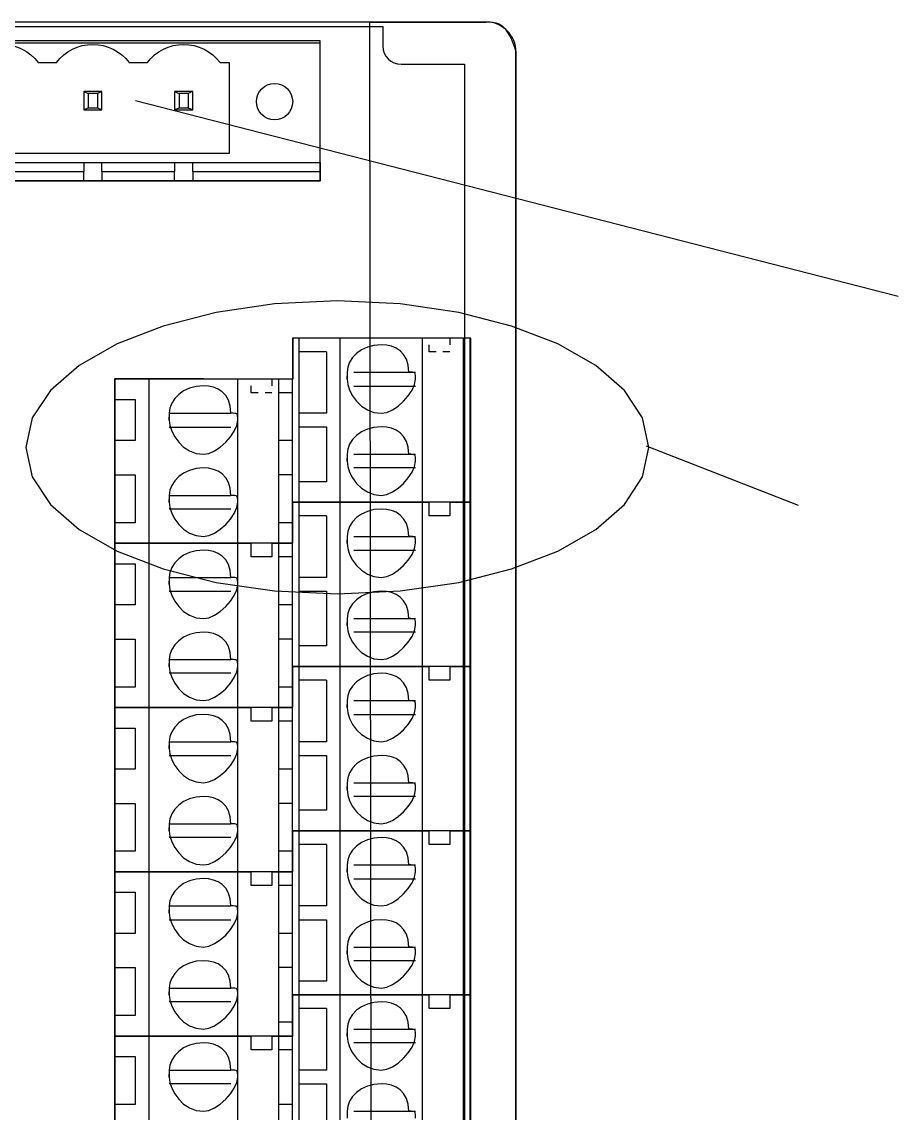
# Model space of a CAD drawing. Header units: metres. Extents: x 0 to 3575, y 0 to 842.
# Drawn here: x 332.1 to 366.34, y 355.48 to 398.18 of the extents above; entities that cross this region are included whole.
import ezdxf

# ---------------------------------------------------------------- set-up
doc = ezdxf.new("R2010")
doc.units = ezdxf.units.M
doc.layers.add('SCHEMATICS', color=7, linetype='Continuous')

msp = doc.modelspace()

# ---------------------------------------------------------------- linework, layer by layer
at = {"layer": 'SCHEMATICS', "color": 7}
for p, q in [((347.314, 398.172), (211.688, 398.172)), ((214.234, 397.994), (346.225, 397.994)), ((345.72, 398.153), (350.26, 398.172)), ((345.812, 322.462), (345.72, 398.153)), ((346.225, 397.994), (346.225, 397.258)), ((350.26, 398.172), (347.314, 398.172)), ((350.375, 398.166), (350.26, 398.172)), ((350.489, 398.149), (350.375, 398.166)), ((350.6, 398.122), (350.489, 398.149)), ((350.708, 398.083), (350.6, 398.122)), ((350.812, 398.033), (350.708, 398.083)), ((350.91, 397.976), (350.812, 398.033)), ((351.002, 397.905), (350.91, 397.976)), ((351.088, 397.829), (351.002, 397.905)), ((351.164, 397.744), (351.088, 397.829)), ((351.234, 397.652), (351.164, 397.744)), ((351.292, 397.552), (351.234, 397.652)), ((343.769, 397.44), (315.321, 397.44)), ((343.769, 392.675), (343.769, 397.44)), ((351.341, 397.448), (351.292, 397.552)), ((351.381, 397.341), (351.341, 397.448)), ((351.408, 397.227), (351.381, 397.341)), ((351.424, 397.117), (351.408, 397.227)), ((351.43, 397.002), (351.424, 397.117)), ((351.43, 397.002), (351.43, 323.627)), ((351.43, 323.627), (351.43, 397.002)), ((332.739, 396.587), (333.454, 396.587)), ((336.301, 396.587), (337.012, 396.587)), ((339.855, 396.587), (340.211, 396.587)), ((340.211, 396.587), (340.211, 393.031)), ((346.961, 396.522), (349.412, 396.522)), ((349.412, 396.522), (349.412, 324.105)), ((334.521, 395.449), (334.699, 395.376)), ((335.234, 395.449), (334.521, 395.449)), ((334.521, 395.449), (334.521, 394.737)), ((335.234, 395.449), (335.056, 395.376)), ((335.234, 394.737), (335.234, 395.449)), ((338.078, 395.449), (338.256, 395.376)), ((338.788, 395.449), (338.078, 395.449)), ((338.078, 395.449), (338.078, 394.737)), ((338.788, 395.449), (338.613, 395.376)), ((338.788, 394.737), (338.788, 395.449)), ((334.699, 395.376), (334.699, 394.807)), ((335.056, 395.376), (334.699, 395.376)), ((335.056, 395.376), (335.056, 394.807)), ((366.378, 387.43), (336.549, 395.092)), ((338.256, 395.376), (338.256, 394.807)), ((338.613, 395.376), (338.256, 395.376)), ((338.613, 395.376), (338.613, 394.807)), ((334.699, 394.807), (334.521, 394.737)), ((334.521, 394.737), (335.234, 394.737)), ((335.056, 394.807), (334.699, 394.807)), ((335.234, 394.737), (335.056, 394.807)), ((338.256, 394.807), (338.078, 394.737)), ((338.078, 394.737), (338.788, 394.737)), ((338.613, 394.807), (338.256, 394.807)), ((338.788, 394.737), (338.613, 394.807)), ((340.211, 393.031), (318.519, 393.031)), ((315.321, 392.675), (343.769, 392.675)), ((334.521, 392.675), (334.521, 392.321)), ((335.234, 392.321), (335.234, 392.675)), ((338.078, 392.675), (338.078, 392.321)), ((338.788, 392.321), (338.788, 392.675)), ((343.769, 392.675), (343.769, 392.321)), ((331.677, 392.321), (334.521, 392.321)), ((334.521, 391.964), (334.521, 392.321)), ((335.234, 392.321), (338.078, 392.321)), ((335.234, 392.321), (335.234, 391.964)), ((338.078, 391.964), (338.078, 392.321)), ((338.788, 392.321), (343.769, 392.321)), ((338.788, 392.321), (338.788, 391.964)), ((343.769, 392.321), (343.769, 391.964)), ((343.769, 391.964), (315.321, 391.964)), ((342.684, 385.809), (342.684, 384.204)), ((348.039, 385.809), (342.684, 385.809)), ((349.662, 385.809), (342.702, 385.809)), ((342.702, 385.809), (342.702, 384.204)), ((342.952, 379.384), (342.952, 385.809)), ((344.558, 379.384), (344.558, 385.809)), ((347.769, 379.384), (347.769, 385.809)), ((348.841, 385.809), (348.039, 385.809)), ((349.645, 385.809), (348.841, 385.809)), ((348.841, 385.809), (348.841, 385.543)), ((349.375, 379.384), (349.375, 385.809)), ((349.375, 385.809), (349.375, 385.543)), ((349.645, 379.384), (349.645, 385.809)), ((349.662, 385.805), (349.662, 385.809)), ((349.662, 334.406), (349.662, 385.805)), ((344.023, 385.273), (342.952, 385.273)), ((344.023, 385.273), (344.023, 382.864)), ((348.039, 385.273), (348.039, 385.543)), ((348.307, 385.273), (348.039, 385.273)), ((348.841, 385.273), (348.574, 385.273)), ((344.828, 384.473), (344.828, 384.204)), ((345.093, 384.473), (347.502, 384.473)), ((341.079, 384.204), (335.728, 384.204)), ((335.728, 384.204), (335.728, 377.777)), ((342.702, 384.204), (335.746, 384.224)), ((335.746, 384.224), (335.746, 332.8)), ((337.066, 384.204), (337.066, 377.777)), ((340.546, 377.777), (340.546, 384.204)), ((341.881, 384.204), (341.079, 384.204)), ((341.079, 383.668), (341.079, 383.936)), ((342.684, 384.204), (341.881, 384.204)), ((341.881, 384.204), (341.881, 383.936)), ((342.149, 377.777), (342.149, 384.204)), ((342.684, 379.384), (342.684, 384.204)), ((347.502, 383.917), (345.093, 383.917)), ((341.345, 383.668), (341.079, 383.668)), ((341.881, 383.668), (341.615, 383.668)), ((342.417, 383.668), (342.149, 383.668)), ((342.684, 383.668), (342.417, 383.668)), ((335.728, 383.399), (336.531, 383.399)), ((336.531, 383.399), (336.531, 381.794)), ((337.869, 382.864), (337.869, 382.597)), ((337.869, 382.864), (340.278, 382.864)), ((344.023, 382.864), (342.952, 382.864)), ((340.278, 382.312), (337.869, 382.312)), ((342.952, 382.331), (344.023, 382.331)), ((344.023, 382.331), (344.023, 380.186)), ((336.531, 381.794), (335.728, 381.794)), ((342.417, 381.794), (342.149, 381.794)), ((342.684, 381.794), (342.417, 381.794)), ((356.526, 381.59), (362.463, 379.269)), ((344.828, 381.258), (344.828, 380.991)), ((345.093, 381.258), (347.502, 381.258)), ((347.502, 380.723), (345.093, 380.723)), ((335.728, 380.456), (336.531, 380.456)), ((336.531, 380.456), (336.531, 378.579)), ((342.417, 380.456), (342.149, 380.456)), ((342.684, 380.456), (342.417, 380.456)), ((344.023, 380.186), (342.952, 380.186)), ((337.869, 379.651), (337.869, 379.384)), ((337.869, 379.651), (340.278, 379.651)), ((342.684, 379.384), (348.039, 379.384)), ((342.684, 377.777), (342.684, 379.384)), ((342.684, 379.384), (342.684, 377.777)), ((348.039, 379.384), (342.684, 379.384)), ((342.952, 372.957), (342.952, 379.384)), ((344.558, 372.957), (344.558, 379.384)), ((347.769, 372.957), (347.769, 379.384)), ((348.039, 378.845), (348.039, 379.384)), ((348.841, 379.384), (348.039, 379.384)), ((348.841, 379.384), (348.841, 378.845)), ((348.841, 379.384), (349.645, 379.384)), ((349.645, 379.384), (348.841, 379.384)), ((348.841, 379.384), (348.841, 379.116)), ((349.375, 372.957), (349.375, 379.384)), ((349.375, 379.384), (349.375, 379.116)), ((349.645, 372.957), (349.645, 379.384)), ((340.278, 379.116), (337.869, 379.116)), ((344.023, 378.845), (342.952, 378.845)), ((344.023, 378.845), (344.023, 376.439)), ((348.039, 378.845), (348.039, 379.116)), ((348.841, 378.845), (348.039, 378.845)), ((348.307, 378.845), (348.039, 378.845)), ((348.841, 378.845), (348.574, 378.845)), ((336.531, 378.579), (335.728, 378.579)), ((342.417, 378.579), (342.149, 378.579)), ((342.684, 378.579), (342.417, 378.579)), ((344.828, 378.045), (344.828, 377.777)), ((345.093, 378.045), (347.502, 378.045)), ((335.728, 377.777), (341.079, 377.777)), ((341.079, 377.777), (335.728, 377.777)), ((335.728, 377.777), (335.728, 371.351)), ((337.066, 377.777), (337.066, 371.351)), ((340.546, 371.351), (340.546, 377.777)), ((341.079, 377.242), (341.079, 377.777)), ((341.881, 377.777), (341.079, 377.777)), ((341.079, 377.242), (341.079, 377.509)), ((341.881, 377.777), (341.881, 377.242)), ((341.881, 377.777), (342.684, 377.777)), ((342.684, 377.777), (341.881, 377.777)), ((341.881, 377.777), (341.881, 377.509)), ((342.149, 371.351), (342.149, 377.777)), ((342.684, 372.957), (342.684, 377.777)), ((341.881, 377.242), (341.079, 377.242)), ((341.345, 377.242), (341.079, 377.242)), ((341.881, 377.242), (341.615, 377.242)), ((342.417, 377.242), (342.149, 377.242)), ((342.684, 377.242), (342.417, 377.242)), ((347.502, 377.49), (345.093, 377.49)), ((335.728, 376.973), (336.531, 376.973)), ((336.531, 376.973), (336.531, 375.367)), ((337.869, 376.439), (337.869, 376.171)), ((337.869, 376.439), (340.278, 376.439)), ((344.023, 376.439), (342.952, 376.439)), ((340.278, 375.884), (337.869, 375.884)), ((342.952, 375.902), (344.023, 375.902)), ((344.023, 375.902), (344.023, 373.762)), ((336.531, 375.367), (335.728, 375.367)), ((342.417, 375.367), (342.149, 375.367)), ((342.684, 375.367), (342.417, 375.367)), ((344.828, 374.83), (344.828, 374.563)), ((345.093, 374.83), (347.502, 374.83)), ((347.502, 374.297), (345.093, 374.297)), ((335.728, 374.029), (336.531, 374.029)), ((336.531, 374.029), (336.531, 372.152)), ((342.417, 374.029), (342.149, 374.029)), ((342.684, 374.029), (342.417, 374.029)), ((344.023, 373.762), (342.952, 373.762)), ((337.869, 373.225), (337.869, 372.957)), ((337.869, 373.225), (340.278, 373.225)), ((342.684, 372.957), (342.684, 371.351)), ((348.039, 372.957), (342.684, 372.957)), ((342.684, 372.957), (348.039, 372.957)), ((342.684, 371.351), (342.684, 372.957)), ((342.952, 366.53), (342.952, 372.957)), ((344.558, 366.53), (344.558, 372.957)), ((347.769, 366.53), (347.769, 372.957)), ((348.841, 372.957), (348.039, 372.957)), ((348.039, 372.422), (348.039, 372.957)), ((349.645, 372.957), (348.841, 372.957)), ((348.841, 372.957), (348.841, 372.689)), ((348.841, 372.957), (348.841, 372.422)), ((348.841, 372.957), (349.645, 372.957)), ((349.375, 366.53), (349.375, 372.957)), ((349.375, 372.957), (349.375, 372.689)), ((349.645, 366.53), (349.645, 372.957)), ((340.278, 372.689), (337.869, 372.689)), ((344.023, 372.422), (342.952, 372.422)), ((344.023, 372.422), (344.023, 370.012)), ((348.039, 372.422), (348.039, 372.689)), ((348.307, 372.422), (348.039, 372.422)), ((348.841, 372.422), (348.039, 372.422)), ((348.841, 372.422), (348.574, 372.422)), ((336.531, 372.152), (335.728, 372.152)), ((342.417, 372.152), (342.149, 372.152)), ((342.684, 372.152), (342.417, 372.152)), ((344.828, 371.619), (344.828, 371.351)), ((345.093, 371.619), (347.502, 371.619)), ((341.079, 371.351), (335.728, 371.351)), ((335.728, 371.351), (335.728, 364.924)), ((335.728, 371.351), (341.079, 371.351)), ((337.066, 371.351), (337.066, 364.924)), ((340.546, 364.924), (340.546, 371.351)), ((341.881, 371.351), (341.079, 371.351)), ((341.079, 370.814), (341.079, 371.351)), ((342.684, 371.351), (341.881, 371.351)), ((341.881, 371.351), (341.881, 371.082)), ((341.881, 371.351), (341.881, 370.814)), ((341.881, 371.351), (342.684, 371.351)), ((342.149, 364.924), (342.149, 371.351)), ((342.684, 366.53), (342.684, 371.351)), ((341.079, 370.814), (341.079, 371.082)), ((341.345, 370.814), (341.079, 370.814)), ((341.881, 370.814), (341.079, 370.814)), ((341.881, 370.814), (341.615, 370.814)), ((342.417, 370.814), (342.149, 370.814)), ((342.684, 370.814), (342.417, 370.814)), ((347.502, 371.063), (345.093, 371.063)), ((335.728, 370.548), (336.531, 370.548)), ((336.531, 370.548), (336.531, 368.939)), ((337.869, 370.012), (337.869, 369.743)), ((337.869, 370.012), (340.278, 370.012)), ((344.023, 370.012), (342.952, 370.012)), ((340.278, 369.457), (337.869, 369.457)), ((342.952, 369.477), (344.023, 369.477)), ((344.023, 369.477), (344.023, 367.336)), ((336.531, 368.939), (335.728, 368.939)), ((342.417, 368.939), (342.149, 368.939)), ((342.684, 368.939), (342.417, 368.939)), ((344.828, 368.405), (344.828, 368.138)), ((345.093, 368.405), (347.502, 368.405)), ((347.502, 367.87), (345.093, 367.87)), ((335.728, 367.601), (336.531, 367.601)), ((336.531, 367.601), (336.531, 365.727)), ((342.417, 367.601), (342.149, 367.601)), ((342.684, 367.601), (342.417, 367.601)), ((344.023, 367.336), (342.952, 367.336)), ((337.869, 366.797), (337.869, 366.53)), ((337.869, 366.797), (340.278, 366.797)), ((342.684, 366.53), (348.039, 366.53)), ((342.684, 364.924), (342.684, 366.53)), ((342.684, 366.53), (342.684, 364.924)), ((348.039, 366.53), (342.684, 366.53)), ((342.952, 360.104), (342.952, 366.53)), ((344.558, 360.104), (344.558, 366.53)), ((347.769, 360.104), (347.769, 366.53)), ((348.039, 365.995), (348.039, 366.53)), ((348.841, 366.53), (348.039, 366.53)), ((348.841, 366.53), (348.841, 365.995)), ((348.841, 366.53), (349.645, 366.53)), ((349.645, 366.53), (348.841, 366.53)), ((348.841, 366.53), (348.841, 366.263)), ((349.375, 360.104), (349.375, 366.53)), ((349.375, 366.53), (349.375, 366.263)), ((349.645, 360.104), (349.645, 366.53)), ((340.278, 366.263), (337.869, 366.263)), ((344.023, 365.995), (342.952, 365.995)), ((344.023, 365.995), (344.023, 363.585)), ((348.039, 365.995), (348.039, 366.263)), ((348.841, 365.995), (348.039, 365.995)), ((348.307, 365.995), (348.039, 365.995)), ((348.841, 365.995), (348.574, 365.995)), ((336.531, 365.727), (335.728, 365.727)), ((342.417, 365.727), (342.149, 365.727)), ((342.684, 365.727), (342.417, 365.727)), ((344.828, 365.191), (344.828, 364.924)), ((345.093, 365.191), (347.502, 365.191)), ((335.728, 364.924), (341.079, 364.924)), ((341.079, 364.924), (335.728, 364.924)), ((335.728, 364.924), (335.728, 358.497)), ((337.066, 364.924), (337.066, 358.497)), ((340.546, 358.497), (340.546, 364.924)), ((341.079, 364.389), (341.079, 364.924)), ((341.881, 364.924), (341.079, 364.924)), ((341.881, 364.924), (341.881, 364.389)), ((341.881, 364.924), (342.684, 364.924)), ((342.684, 364.924), (341.881, 364.924)), ((341.881, 364.924), (341.881, 364.655)), ((342.149, 358.497), (342.149, 364.924)), ((342.684, 360.104), (342.684, 364.924)), ((341.079, 364.389), (341.079, 364.655)), ((341.881, 364.389), (341.079, 364.389)), ((341.345, 364.389), (341.079, 364.389)), ((341.881, 364.389), (341.615, 364.389)), ((342.417, 364.389), (342.149, 364.389)), ((342.684, 364.389), (342.417, 364.389)), ((347.502, 364.638), (345.093, 364.638)), ((335.728, 364.12), (336.531, 364.12)), ((336.531, 364.12), (336.531, 362.513)), ((337.869, 363.585), (337.869, 363.318)), ((337.869, 363.585), (340.278, 363.585)), ((344.023, 363.585), (342.952, 363.585)), ((340.278, 363.03), (337.869, 363.03)), ((342.952, 363.048), (344.023, 363.048)), ((344.023, 363.048), (344.023, 360.64)), ((336.531, 362.513), (335.728, 362.513)), ((342.417, 362.513), (342.149, 362.513)), ((342.684, 362.513), (342.417, 362.513)), ((344.828, 361.978), (344.828, 361.71)), ((345.093, 361.978), (347.502, 361.978)), ((347.502, 361.443), (345.093, 361.443)), ((335.728, 361.174), (336.531, 361.174)), ((336.531, 361.174), (336.531, 359.301)), ((342.417, 361.174), (342.149, 361.174)), ((342.684, 361.174), (342.417, 361.174)), ((344.023, 360.64), (342.952, 360.64)), ((337.869, 360.372), (337.869, 360.104)), ((337.869, 360.372), (340.278, 360.372)), ((342.684, 360.104), (348.039, 360.104)), ((342.684, 358.497), (342.684, 360.104)), ((342.684, 360.104), (342.684, 358.497)), ((348.039, 360.104), (342.684, 360.104)), ((342.952, 353.679), (342.952, 360.104)), ((344.558, 353.679), (344.558, 360.104)), ((347.769, 353.679), (347.769, 360.104)), ((348.039, 359.569), (348.039, 360.104)), ((348.841, 360.104), (348.039, 360.104)), ((348.039, 359.836), (348.039, 360.104)), ((348.841, 360.104), (348.841, 359.569)), ((348.841, 360.104), (349.645, 360.104)), ((349.645, 360.104), (348.841, 360.104)), ((348.841, 360.104), (348.841, 359.836)), ((349.375, 353.679), (349.375, 360.104)), ((349.375, 360.104), (349.375, 359.836)), ((349.645, 353.679), (349.645, 360.104)), ((340.278, 359.836), (337.869, 359.836)), ((344.023, 359.569), (342.952, 359.569)), ((344.023, 359.569), (344.023, 357.158)), ((348.039, 359.569), (348.039, 359.836)), ((348.841, 359.569), (348.039, 359.569)), ((348.307, 359.569), (348.039, 359.569)), ((348.841, 359.569), (348.574, 359.569)), ((336.531, 359.301), (335.728, 359.301)), ((342.417, 359.033), (342.149, 359.033)), ((342.684, 359.033), (342.417, 359.033)), ((344.828, 358.765), (344.828, 358.497)), ((345.093, 358.765), (347.502, 358.765)), ((335.728, 358.497), (341.079, 358.497)), ((341.079, 358.497), (335.728, 358.497)), ((335.728, 358.497), (335.728, 352.072)), ((337.066, 358.497), (337.066, 352.072)), ((340.546, 352.072), (340.546, 358.497)), ((341.079, 357.961), (341.079, 358.497)), ((341.881, 358.497), (341.079, 358.497)), ((341.079, 358.23), (341.079, 358.497)), ((341.881, 358.497), (341.881, 357.961)), ((341.881, 358.497), (342.684, 358.497)), ((342.684, 358.497), (341.881, 358.497)), ((341.881, 358.497), (341.881, 358.23)), ((342.149, 352.072), (342.149, 358.497)), ((342.684, 353.679), (342.684, 358.497)), ((341.079, 357.961), (341.079, 358.23)), ((341.881, 357.961), (341.079, 357.961)), ((341.345, 357.961), (341.079, 357.961)), ((341.881, 357.961), (341.615, 357.961)), ((342.417, 357.961), (342.149, 357.961)), ((342.684, 357.961), (342.417, 357.961)), ((347.502, 358.23), (345.093, 358.23)), ((335.728, 357.694), (336.531, 357.694)), ((336.531, 357.694), (336.531, 355.819)), ((337.869, 357.158), (337.869, 356.892)), ((337.869, 357.158), (340.278, 357.158)), ((344.023, 357.158), (342.952, 357.158)), ((340.278, 356.624), (337.869, 356.624)), ((342.952, 356.624), (344.023, 356.624)), ((344.023, 356.624), (344.023, 354.214)), ((336.531, 355.819), (335.728, 355.819)), ((342.417, 355.819), (342.149, 355.819)), ((342.684, 355.819), (342.417, 355.819)), ((344.828, 355.552), (344.828, 355.285)), ((345.093, 355.552), (347.502, 355.552))]:
    msp.add_line(p, q, dxfattribs=at)
for points in [[(350.26, 398.172), (350.28, 398.175), (350.335, 398.18), (350.419, 398.181), (350.523, 398.171), (350.64, 398.145), (350.764, 398.096), (350.887, 398.018), (351.002, 397.905)], [(351.002, 397.905), (351.103, 397.765), (351.191, 397.615), (351.265, 397.464), (351.325, 397.321), (351.371, 397.194), (351.404, 397.093), (351.424, 397.026), (351.43, 397.002)], [(315.323, 391.964), (343.768, 391.964), (343.768, 397.347), (315.323, 397.347), (315.323, 391.964)], [(331.323, 397.298), (331.531, 397.286), (331.733, 397.25), (331.929, 397.191), (332.116, 397.111), (332.293, 397.009), (332.457, 396.887), (332.606, 396.746), (332.739, 396.587)], [(333.454, 396.587), (333.589, 396.746), (333.741, 396.887), (333.906, 397.009), (334.083, 397.111), (334.271, 397.191), (334.467, 397.25), (334.67, 397.286), (334.877, 397.298)], [(334.877, 397.298), (335.085, 397.286), (335.288, 397.25), (335.484, 397.191), (335.672, 397.111), (335.849, 397.009), (336.014, 396.887), (336.165, 396.746), (336.301, 396.587)], [(337.012, 396.587), (337.147, 396.746), (337.298, 396.887), (337.462, 397.009), (337.639, 397.111), (337.826, 397.191), (338.022, 397.25), (338.224, 397.286), (338.431, 397.298)], [(338.431, 397.298), (338.64, 397.286), (338.844, 397.25), (339.041, 397.191), (339.229, 397.111), (339.406, 397.009), (339.571, 396.887), (339.721, 396.746), (339.855, 396.587)], [(346.225, 397.258), (346.225, 397.254), (346.224, 397.251), (346.224, 397.247), (346.224, 397.244), (346.224, 397.24), (346.224, 397.237), (346.224, 397.233), (346.224, 397.229)], [(346.224, 397.229), (346.238, 397.087), (346.28, 396.954), (346.345, 396.834), (346.432, 396.729), (346.537, 396.643), (346.657, 396.577), (346.791, 396.536), (346.934, 396.522)], [(346.934, 396.522), (346.937, 396.522), (346.941, 396.522), (346.944, 396.522), (346.947, 396.522), (346.95, 396.522), (346.954, 396.522), (346.957, 396.522), (346.961, 396.522)], [(341.276, 395.057), (341.291, 395.2), (341.332, 395.334), (341.398, 395.454), (341.485, 395.559), (341.59, 395.646), (341.711, 395.711), (341.845, 395.753), (341.989, 395.767)], [(341.989, 395.767), (342.132, 395.753), (342.265, 395.711), (342.385, 395.646), (342.49, 395.559), (342.577, 395.454), (342.642, 395.334), (342.683, 395.2), (342.698, 395.057)], [(341.989, 394.347), (341.845, 394.361), (341.711, 394.403), (341.59, 394.468), (341.485, 394.555), (341.398, 394.66), (341.332, 394.781), (341.291, 394.914), (341.276, 395.057)], [(342.698, 395.057), (342.683, 394.914), (342.642, 394.781), (342.577, 394.66), (342.49, 394.555), (342.385, 394.468), (342.265, 394.403), (342.132, 394.361), (341.989, 394.347)], [(344.447, 387.257), (341.992, 387.141), (339.705, 386.807), (337.636, 386.278), (335.833, 385.578), (334.345, 384.73), (333.222, 383.757), (332.512, 382.681), (332.265, 381.526)], [(356.631, 381.526), (356.383, 382.681), (355.674, 383.757), (354.55, 384.73), (353.063, 385.578), (351.259, 386.278), (349.19, 386.807), (346.903, 387.141), (344.447, 387.257)], [(346.164, 385.543), (345.876, 385.519), (345.617, 385.451), (345.388, 385.346), (345.195, 385.209), (345.039, 385.047), (344.924, 384.866), (344.852, 384.672), (344.828, 384.473)], [(347.234, 384.473), (347.211, 384.748), (347.143, 384.978), (347.037, 385.163), (346.901, 385.308), (346.739, 385.415), (346.558, 385.488), (346.364, 385.53), (346.164, 385.543)], [(347.502, 384.204), (347.502, 384.292), (347.498, 384.359), (347.488, 384.407), (347.469, 384.439), (347.437, 384.458), (347.389, 384.468), (347.323, 384.472), (347.234, 384.473)], [(339.206, 383.936), (338.918, 383.912), (338.659, 383.844), (338.431, 383.738), (338.237, 383.601), (338.081, 383.438), (337.965, 383.257), (337.894, 383.064), (337.869, 382.864)], [(340.278, 382.864), (340.254, 383.141), (340.186, 383.371), (340.08, 383.557), (339.943, 383.701), (339.781, 383.809), (339.6, 383.881), (339.406, 383.923), (339.206, 383.936)], [(344.828, 384.204), (344.828, 384.215), (344.828, 384.242), (344.828, 384.275), (344.828, 384.305), (344.828, 384.322), (344.828, 384.317), (344.828, 384.281), (344.828, 384.204)], [(344.828, 384.204), (344.852, 383.992), (344.924, 383.768), (345.039, 383.544), (345.195, 383.333), (345.388, 383.147), (345.617, 382.998), (345.876, 382.9), (346.164, 382.864)], [(346.164, 382.864), (346.376, 382.9), (346.6, 382.998), (346.823, 383.147), (347.034, 383.333), (347.22, 383.544), (347.369, 383.768), (347.467, 383.992), (347.502, 384.204)], [(337.869, 382.597), (337.869, 382.608), (337.869, 382.635), (337.869, 382.668), (337.869, 382.698), (337.869, 382.715), (337.869, 382.71), (337.869, 382.674), (337.869, 382.597)], [(340.546, 382.597), (340.545, 382.686), (340.542, 382.752), (340.532, 382.799), (340.512, 382.831), (340.48, 382.85), (340.433, 382.86), (340.366, 382.864), (340.278, 382.864)], [(337.869, 382.597), (337.894, 382.386), (337.965, 382.163), (338.081, 381.939), (338.237, 381.727), (338.431, 381.541), (338.659, 381.392), (338.918, 381.294), (339.206, 381.258)], [(339.206, 381.258), (339.418, 381.294), (339.642, 381.392), (339.866, 381.541), (340.077, 381.727), (340.263, 381.939), (340.412, 382.163), (340.51, 382.386), (340.546, 382.597)], [(346.164, 382.331), (345.876, 382.306), (345.617, 382.238), (345.388, 382.133), (345.195, 381.995), (345.039, 381.833), (344.924, 381.652), (344.852, 381.458), (344.828, 381.258)], [(347.234, 381.258), (347.211, 381.535), (347.143, 381.765), (347.037, 381.951), (346.901, 382.096), (346.739, 382.203), (346.558, 382.276), (346.364, 382.318), (346.164, 382.331)], [(332.265, 381.526), (332.512, 380.371), (333.222, 379.294), (334.345, 378.321), (335.833, 377.472), (337.636, 376.773), (339.705, 376.244), (341.992, 375.91), (344.447, 375.794)], [(344.447, 375.794), (346.903, 375.91), (349.19, 376.244), (351.259, 376.773), (353.063, 377.472), (354.55, 378.321), (355.674, 379.294), (356.383, 380.371), (356.631, 381.526)], [(344.828, 380.991), (344.828, 381.002), (344.828, 381.029), (344.828, 381.062), (344.828, 381.091), (344.828, 381.109), (344.828, 381.104), (344.828, 381.068), (344.828, 380.991)], [(344.828, 380.991), (344.852, 380.78), (344.924, 380.556), (345.039, 380.332), (345.195, 380.121), (345.388, 379.934), (345.617, 379.785), (345.876, 379.687), (346.164, 379.651)], [(346.164, 379.651), (346.376, 379.687), (346.6, 379.785), (346.823, 379.934), (347.034, 380.121), (347.22, 380.332), (347.369, 380.556), (347.467, 380.78), (347.502, 380.991)], [(347.502, 380.991), (347.502, 381.079), (347.498, 381.146), (347.488, 381.193), (347.469, 381.225), (347.437, 381.244), (347.389, 381.254), (347.323, 381.258), (347.234, 381.258)], [(339.206, 380.723), (338.918, 380.699), (338.659, 380.631), (338.431, 380.525), (338.237, 380.388), (338.081, 380.225), (337.965, 380.044), (337.894, 379.85), (337.869, 379.651)], [(340.278, 379.651), (340.254, 379.928), (340.186, 380.158), (340.08, 380.344), (339.943, 380.489), (339.781, 380.596), (339.6, 380.669), (339.406, 380.71), (339.206, 380.723)], [(340.546, 379.384), (340.545, 379.472), (340.542, 379.538), (340.532, 379.586), (340.512, 379.618), (340.48, 379.637), (340.433, 379.647), (340.366, 379.65), (340.278, 379.651)], [(337.869, 379.384), (337.869, 379.395), (337.869, 379.422), (337.869, 379.454), (337.869, 379.484), (337.869, 379.501), (337.869, 379.497), (337.869, 379.461), (337.869, 379.384)], [(337.869, 379.384), (337.894, 379.172), (337.965, 378.947), (338.081, 378.723), (338.237, 378.512), (338.431, 378.326), (338.659, 378.178), (338.918, 378.08), (339.206, 378.045)], [(339.206, 378.045), (339.418, 378.08), (339.642, 378.178), (339.866, 378.326), (340.077, 378.512), (340.263, 378.723), (340.412, 378.947), (340.51, 379.172), (340.546, 379.384)], [(346.164, 379.116), (345.876, 379.092), (345.617, 379.024), (345.388, 378.918), (345.195, 378.781), (345.039, 378.619), (344.924, 378.438), (344.852, 378.244), (344.828, 378.045)], [(347.234, 378.045), (347.211, 378.321), (347.143, 378.55), (347.037, 378.736), (346.901, 378.881), (346.739, 378.988), (346.558, 379.061), (346.364, 379.103), (346.164, 379.116)], [(347.502, 377.777), (347.502, 377.865), (347.498, 377.932), (347.488, 377.979), (347.469, 378.011), (347.437, 378.031), (347.389, 378.04), (347.323, 378.044), (347.234, 378.045)], [(339.206, 377.509), (338.918, 377.485), (338.659, 377.417), (338.431, 377.311), (338.237, 377.174), (338.081, 377.012), (337.965, 376.832), (337.894, 376.639), (337.869, 376.439)], [(340.278, 376.439), (340.254, 376.716), (340.186, 376.945), (340.08, 377.131), (339.943, 377.275), (339.781, 377.382), (339.6, 377.455), (339.406, 377.496), (339.206, 377.509)], [(344.828, 377.777), (344.828, 377.788), (344.828, 377.814), (344.828, 377.847), (344.828, 377.877), (344.828, 377.895), (344.828, 377.89), (344.828, 377.854), (344.828, 377.777)], [(344.828, 377.777), (344.852, 377.566), (344.924, 377.342), (345.039, 377.119), (345.195, 376.908), (345.388, 376.722), (345.617, 376.573), (345.876, 376.475), (346.164, 376.439)], [(346.164, 376.439), (346.376, 376.475), (346.6, 376.573), (346.823, 376.722), (347.034, 376.908), (347.22, 377.119), (347.369, 377.342), (347.467, 377.566), (347.502, 377.777)], [(337.869, 376.171), (337.869, 376.182), (337.869, 376.208), (337.869, 376.241), (337.869, 376.271), (337.869, 376.289), (337.869, 376.284), (337.869, 376.248), (337.869, 376.171)], [(340.546, 376.171), (340.545, 376.259), (340.542, 376.326), (340.532, 376.374), (340.512, 376.406), (340.48, 376.425), (340.433, 376.435), (340.366, 376.439), (340.278, 376.439)], [(337.869, 376.171), (337.894, 375.959), (337.965, 375.736), (338.081, 375.511), (338.237, 375.3), (338.431, 375.113), (338.659, 374.964), (338.918, 374.866), (339.206, 374.83)], [(339.206, 374.83), (339.418, 374.866), (339.642, 374.964), (339.866, 375.113), (340.077, 375.3), (340.263, 375.511), (340.412, 375.736), (340.51, 375.959), (340.546, 376.171)], [(346.164, 375.902), (345.876, 375.878), (345.617, 375.81), (345.388, 375.704), (345.195, 375.567), (345.039, 375.405), (344.924, 375.224), (344.852, 375.03), (344.828, 374.83)], [(347.234, 374.83), (347.211, 375.108), (347.143, 375.337), (347.037, 375.523), (346.901, 375.668), (346.739, 375.775), (346.558, 375.848), (346.364, 375.889), (346.164, 375.902)], [(344.828, 374.563), (344.828, 374.574), (344.828, 374.601), (344.828, 374.634), (344.828, 374.663), (344.828, 374.681), (344.828, 374.676), (344.828, 374.64), (344.828, 374.563)], [(344.828, 374.563), (344.852, 374.352), (344.924, 374.129), (345.039, 373.905), (345.195, 373.694), (345.388, 373.507), (345.617, 373.359), (345.876, 373.261), (346.164, 373.225)], [(346.164, 373.225), (346.376, 373.261), (346.6, 373.359), (346.823, 373.507), (347.034, 373.694), (347.22, 373.905), (347.369, 374.129), (347.467, 374.352), (347.502, 374.563)], [(347.502, 374.563), (347.502, 374.651), (347.498, 374.718), (347.488, 374.765), (347.469, 374.797), (347.437, 374.816), (347.389, 374.826), (347.323, 374.83), (347.234, 374.83)], [(339.206, 374.297), (338.918, 374.273), (338.659, 374.205), (338.431, 374.1), (338.237, 373.962), (338.081, 373.8), (337.965, 373.619), (337.894, 373.425), (337.869, 373.225)], [(340.278, 373.225), (340.254, 373.502), (340.186, 373.732), (340.08, 373.917), (339.943, 374.063), (339.781, 374.17), (339.6, 374.243), (339.406, 374.284), (339.206, 374.297)], [(337.869, 372.957), (337.869, 372.968), (337.869, 372.995), (337.869, 373.028), (337.869, 373.058), (337.869, 373.075), (337.869, 373.07), (337.869, 373.034), (337.869, 372.957)], [(337.869, 372.957), (337.894, 372.746), (337.965, 372.522), (338.081, 372.299), (338.237, 372.087), (338.431, 371.901), (338.659, 371.753), (338.918, 371.654), (339.206, 371.619)], [(339.206, 371.619), (339.418, 371.654), (339.642, 371.753), (339.866, 371.901), (340.077, 372.087), (340.263, 372.299), (340.412, 372.522), (340.51, 372.746), (340.546, 372.957)], [(340.546, 372.957), (340.545, 373.046), (340.542, 373.112), (340.532, 373.16), (340.512, 373.191), (340.48, 373.211), (340.433, 373.221), (340.366, 373.224), (340.278, 373.225)], [(346.164, 372.689), (345.876, 372.665), (345.617, 372.597), (345.388, 372.491), (345.195, 372.354), (345.039, 372.192), (344.924, 372.011), (344.852, 371.818), (344.828, 371.619)], [(347.234, 371.619), (347.211, 371.895), (347.143, 372.125), (347.037, 372.311), (346.901, 372.455), (346.739, 372.562), (346.558, 372.635), (346.364, 372.676), (346.164, 372.689)], [(347.502, 371.351), (347.502, 371.439), (347.498, 371.506), (347.488, 371.553), (347.469, 371.585), (347.437, 371.605), (347.389, 371.615), (347.323, 371.618), (347.234, 371.619)], [(344.828, 371.351), (344.828, 371.362), (344.828, 371.389), (344.828, 371.422), (344.828, 371.451), (344.828, 371.469), (344.828, 371.464), (344.828, 371.428), (344.828, 371.351)], [(344.828, 371.351), (344.852, 371.139), (344.924, 370.915), (345.039, 370.691), (345.195, 370.48), (345.388, 370.294), (345.617, 370.145), (345.876, 370.047), (346.164, 370.012)], [(346.164, 370.012), (346.376, 370.047), (346.6, 370.145), (346.823, 370.294), (347.034, 370.48), (347.22, 370.691), (347.369, 370.915), (347.467, 371.139), (347.502, 371.351)], [(339.206, 371.082), (338.918, 371.058), (338.659, 370.99), (338.431, 370.885), (338.237, 370.748), (338.081, 370.586), (337.965, 370.405), (337.894, 370.212), (337.869, 370.012)], [(340.278, 370.012), (340.254, 370.288), (340.186, 370.517), (340.08, 370.703), (339.943, 370.848), (339.781, 370.955), (339.6, 371.028), (339.406, 371.069), (339.206, 371.082)], [(337.869, 369.743), (337.869, 369.754), (337.869, 369.78), (337.869, 369.814), (337.869, 369.843), (337.869, 369.861), (337.869, 369.856), (337.869, 369.82), (337.869, 369.743)], [(340.546, 369.743), (340.545, 369.831), (340.542, 369.898), (340.532, 369.946), (340.512, 369.978), (340.48, 369.997), (340.433, 370.007), (340.366, 370.011), (340.278, 370.012)], [(337.869, 369.743), (337.894, 369.532), (337.965, 369.309), (338.081, 369.085), (338.237, 368.874), (338.431, 368.688), (338.659, 368.539), (338.918, 368.441), (339.206, 368.405)], [(339.206, 368.405), (339.418, 368.441), (339.642, 368.539), (339.866, 368.688), (340.077, 368.874), (340.263, 369.085), (340.412, 369.309), (340.51, 369.532), (340.546, 369.743)], [(346.164, 369.477), (345.876, 369.453), (345.617, 369.384), (345.388, 369.278), (345.195, 369.141), (345.039, 368.979), (344.924, 368.798), (344.852, 368.605), (344.828, 368.405)], [(347.234, 368.405), (347.211, 368.682), (347.143, 368.912), (347.037, 369.097), (346.901, 369.242), (346.739, 369.35), (346.558, 369.422), (346.364, 369.464), (346.164, 369.477)], [(344.828, 368.138), (344.828, 368.149), (344.828, 368.176), (344.828, 368.209), (344.828, 368.238), (344.828, 368.256), (344.828, 368.251), (344.828, 368.215), (344.828, 368.138)], [(344.828, 368.138), (344.852, 367.926), (344.924, 367.702), (345.039, 367.478), (345.195, 367.266), (345.388, 367.08), (345.617, 366.931), (345.876, 366.833), (346.164, 366.797)], [(346.164, 366.797), (346.376, 366.833), (346.6, 366.931), (346.823, 367.08), (347.034, 367.266), (347.22, 367.478), (347.369, 367.702), (347.467, 367.926), (347.502, 368.138)], [(347.502, 368.138), (347.502, 368.227), (347.498, 368.293), (347.488, 368.34), (347.469, 368.372), (347.437, 368.391), (347.389, 368.401), (347.323, 368.405), (347.234, 368.405)], [(339.206, 367.87), (338.918, 367.846), (338.659, 367.778), (338.431, 367.672), (338.237, 367.535), (338.081, 367.373), (337.965, 367.192), (337.894, 366.998), (337.869, 366.797)], [(340.278, 366.797), (340.254, 367.074), (340.186, 367.304), (340.08, 367.49), (339.943, 367.635), (339.781, 367.742), (339.6, 367.815), (339.406, 367.856), (339.206, 367.87)], [(337.869, 366.53), (337.869, 366.541), (337.869, 366.568), (337.869, 366.601), (337.869, 366.63), (337.869, 366.647), (337.869, 366.643), (337.869, 366.607), (337.869, 366.53)], [(337.869, 366.53), (337.894, 366.319), (337.965, 366.095), (338.081, 365.871), (338.237, 365.66), (338.431, 365.474), (338.659, 365.325), (338.918, 365.226), (339.206, 365.191)], [(339.206, 365.191), (339.418, 365.226), (339.642, 365.325), (339.866, 365.474), (340.077, 365.66), (340.263, 365.871), (340.412, 366.095), (340.51, 366.319), (340.546, 366.53)], [(340.546, 366.53), (340.545, 366.618), (340.542, 366.684), (340.532, 366.732), (340.512, 366.764), (340.48, 366.783), (340.433, 366.793), (340.366, 366.797), (340.278, 366.797)], [(346.164, 366.263), (345.876, 366.239), (345.617, 366.171), (345.388, 366.065), (345.195, 365.928), (345.039, 365.766), (344.924, 365.584), (344.852, 365.391), (344.828, 365.191)], [(347.234, 365.191), (347.211, 365.468), (347.143, 365.698), (347.037, 365.884), (346.901, 366.029), (346.739, 366.136), (346.558, 366.209), (346.364, 366.25), (346.164, 366.263)], [(347.502, 364.924), (347.502, 365.012), (347.498, 365.078), (347.488, 365.126), (347.469, 365.157), (347.437, 365.177), (347.389, 365.187), (347.323, 365.19), (347.234, 365.191)], [(344.828, 364.924), (344.828, 364.935), (344.828, 364.961), (344.828, 364.994), (344.828, 365.024), (344.828, 365.041), (344.828, 365.037), (344.828, 365.001), (344.828, 364.924)], [(344.828, 364.924), (344.852, 364.713), (344.924, 364.489), (345.039, 364.265), (345.195, 364.054), (345.388, 363.867), (345.617, 363.719), (345.876, 363.62), (346.164, 363.585)], [(346.164, 363.585), (346.376, 363.62), (346.6, 363.719), (346.823, 363.867), (347.034, 364.054), (347.22, 364.265), (347.369, 364.489), (347.467, 364.713), (347.502, 364.924)], [(339.206, 364.655), (338.918, 364.631), (338.659, 364.563), (338.431, 364.458), (338.237, 364.321), (338.081, 364.159), (337.965, 363.978), (337.894, 363.784), (337.869, 363.585)], [(340.278, 363.585), (340.254, 363.862), (340.186, 364.091), (340.08, 364.277), (339.943, 364.422), (339.781, 364.529), (339.6, 364.601), (339.406, 364.642), (339.206, 364.655)], [(337.869, 363.318), (337.869, 363.329), (337.869, 363.355), (337.869, 363.388), (337.869, 363.418), (337.869, 363.435), (337.869, 363.43), (337.869, 363.394), (337.869, 363.318)], [(340.546, 363.318), (340.545, 363.406), (340.542, 363.472), (340.532, 363.519), (340.512, 363.551), (340.48, 363.571), (340.433, 363.58), (340.366, 363.584), (340.278, 363.585)], [(337.869, 363.318), (337.894, 363.106), (337.965, 362.882), (338.081, 362.659), (338.237, 362.447), (338.431, 362.261), (338.659, 362.112), (338.918, 362.014), (339.206, 361.978)], [(339.206, 361.978), (339.418, 362.014), (339.642, 362.112), (339.866, 362.261), (340.077, 362.447), (340.263, 362.659), (340.412, 362.882), (340.51, 363.106), (340.546, 363.318)], [(346.164, 363.048), (345.876, 363.024), (345.617, 362.956), (345.388, 362.85), (345.195, 362.714), (345.039, 362.552), (344.924, 362.371), (344.852, 362.178), (344.828, 361.978)], [(347.234, 361.978), (347.211, 362.255), (347.143, 362.485), (347.037, 362.67), (346.901, 362.814), (346.739, 362.921), (346.558, 362.994), (346.364, 363.035), (346.164, 363.048)], [(344.828, 361.71), (344.828, 361.721), (344.828, 361.747), (344.828, 361.78), (344.828, 361.81), (344.828, 361.828), (344.828, 361.823), (344.828, 361.787), (344.828, 361.71)], [(344.828, 361.71), (344.852, 361.498), (344.924, 361.275), (345.039, 361.051), (345.195, 360.84), (345.388, 360.654), (345.617, 360.506), (345.876, 360.408), (346.164, 360.372)], [(346.164, 360.372), (346.376, 360.408), (346.6, 360.506), (346.823, 360.654), (347.034, 360.84), (347.22, 361.051), (347.369, 361.275), (347.467, 361.498), (347.502, 361.71)], [(347.502, 361.71), (347.502, 361.798), (347.498, 361.865), (347.488, 361.913), (347.469, 361.945), (347.437, 361.964), (347.389, 361.974), (347.323, 361.978), (347.234, 361.978)], [(339.206, 361.443), (338.918, 361.419), (338.659, 361.35), (338.431, 361.245), (338.237, 361.108), (338.081, 360.945), (337.965, 360.765), (337.894, 360.571), (337.869, 360.372)], [(340.278, 360.372), (340.254, 360.648), (340.186, 360.878), (340.08, 361.063), (339.943, 361.208), (339.781, 361.315), (339.6, 361.388), (339.406, 361.43), (339.206, 361.443)], [(337.869, 360.104), (337.869, 360.115), (337.869, 360.142), (337.869, 360.175), (337.869, 360.205), (337.869, 360.222), (337.869, 360.217), (337.869, 360.181), (337.869, 360.104)], [(337.869, 360.104), (337.894, 359.893), (337.965, 359.669), (338.081, 359.445), (338.237, 359.234), (338.431, 359.047), (338.659, 358.899), (338.918, 358.8), (339.206, 358.765)], [(339.206, 358.765), (339.418, 358.8), (339.642, 358.899), (339.866, 359.047), (340.077, 359.234), (340.263, 359.445), (340.412, 359.669), (340.51, 359.893), (340.546, 360.104)], [(340.546, 360.104), (340.545, 360.193), (340.542, 360.259), (340.532, 360.307), (340.512, 360.339), (340.48, 360.358), (340.433, 360.368), (340.366, 360.372), (340.278, 360.372)], [(346.164, 359.836), (345.876, 359.812), (345.617, 359.744), (345.388, 359.639), (345.195, 359.502), (345.039, 359.339), (344.924, 359.158), (344.852, 358.965), (344.828, 358.765)], [(347.234, 358.765), (347.211, 359.042), (347.143, 359.271), (347.037, 359.457), (346.901, 359.602), (346.739, 359.709), (346.558, 359.782), (346.364, 359.823), (346.164, 359.836)], [(347.502, 358.497), (347.502, 358.585), (347.498, 358.652), (347.488, 358.7), (347.469, 358.731), (347.437, 358.751), (347.389, 358.761), (347.323, 358.764), (347.234, 358.765)], [(344.828, 358.497), (344.828, 358.508), (344.828, 358.535), (344.828, 358.568), (344.828, 358.597), (344.828, 358.615), (344.828, 358.61), (344.828, 358.574), (344.828, 358.497)], [(344.828, 358.497), (344.852, 358.286), (344.924, 358.062), (345.039, 357.838), (345.195, 357.626), (345.388, 357.44), (345.617, 357.292), (345.876, 357.193), (346.164, 357.158)], [(346.164, 357.158), (346.376, 357.193), (346.6, 357.292), (346.823, 357.44), (347.034, 357.626), (347.22, 357.838), (347.369, 358.062), (347.467, 358.286), (347.502, 358.497)], [(339.206, 358.23), (338.918, 358.206), (338.659, 358.138), (338.431, 358.032), (338.237, 357.895), (338.081, 357.733), (337.965, 357.552), (337.894, 357.358), (337.869, 357.158)], [(340.278, 357.158), (340.254, 357.434), (340.186, 357.664), (340.08, 357.85), (339.943, 357.995), (339.781, 358.103), (339.6, 358.176), (339.406, 358.217), (339.206, 358.23)], [(337.869, 356.892), (337.869, 356.903), (337.869, 356.929), (337.869, 356.962), (337.869, 356.992), (337.869, 357.009), (337.869, 357.004), (337.869, 356.968), (337.869, 356.892)], [(340.546, 356.892), (340.545, 356.98), (340.542, 357.046), (340.532, 357.093), (340.512, 357.124), (340.48, 357.144), (340.433, 357.154), (340.366, 357.157), (340.278, 357.158)], [(337.869, 356.892), (337.894, 356.68), (337.965, 356.456), (338.081, 356.232), (338.237, 356.02), (338.431, 355.834), (338.659, 355.686), (338.918, 355.588), (339.206, 355.552)], [(339.206, 355.552), (339.418, 355.588), (339.642, 355.686), (339.866, 355.834), (340.077, 356.02), (340.263, 356.232), (340.412, 356.456), (340.51, 356.68), (340.546, 356.892)], [(346.164, 356.624), (345.876, 356.6), (345.617, 356.532), (345.388, 356.426), (345.195, 356.289), (345.039, 356.127), (344.924, 355.946), (344.852, 355.752), (344.828, 355.552)], [(347.234, 355.552), (347.211, 355.829), (347.143, 356.058), (347.037, 356.244), (346.901, 356.389), (346.739, 356.496), (346.558, 356.569), (346.364, 356.611), (346.164, 356.624)], [(347.502, 355.285), (347.502, 355.373), (347.498, 355.439), (347.488, 355.487), (347.469, 355.519), (347.437, 355.538), (347.389, 355.548), (347.323, 355.552), (347.234, 355.552)]]:
    msp.add_lwpolyline(points, dxfattribs=at)

doc.saveas('drawing.dxf')
